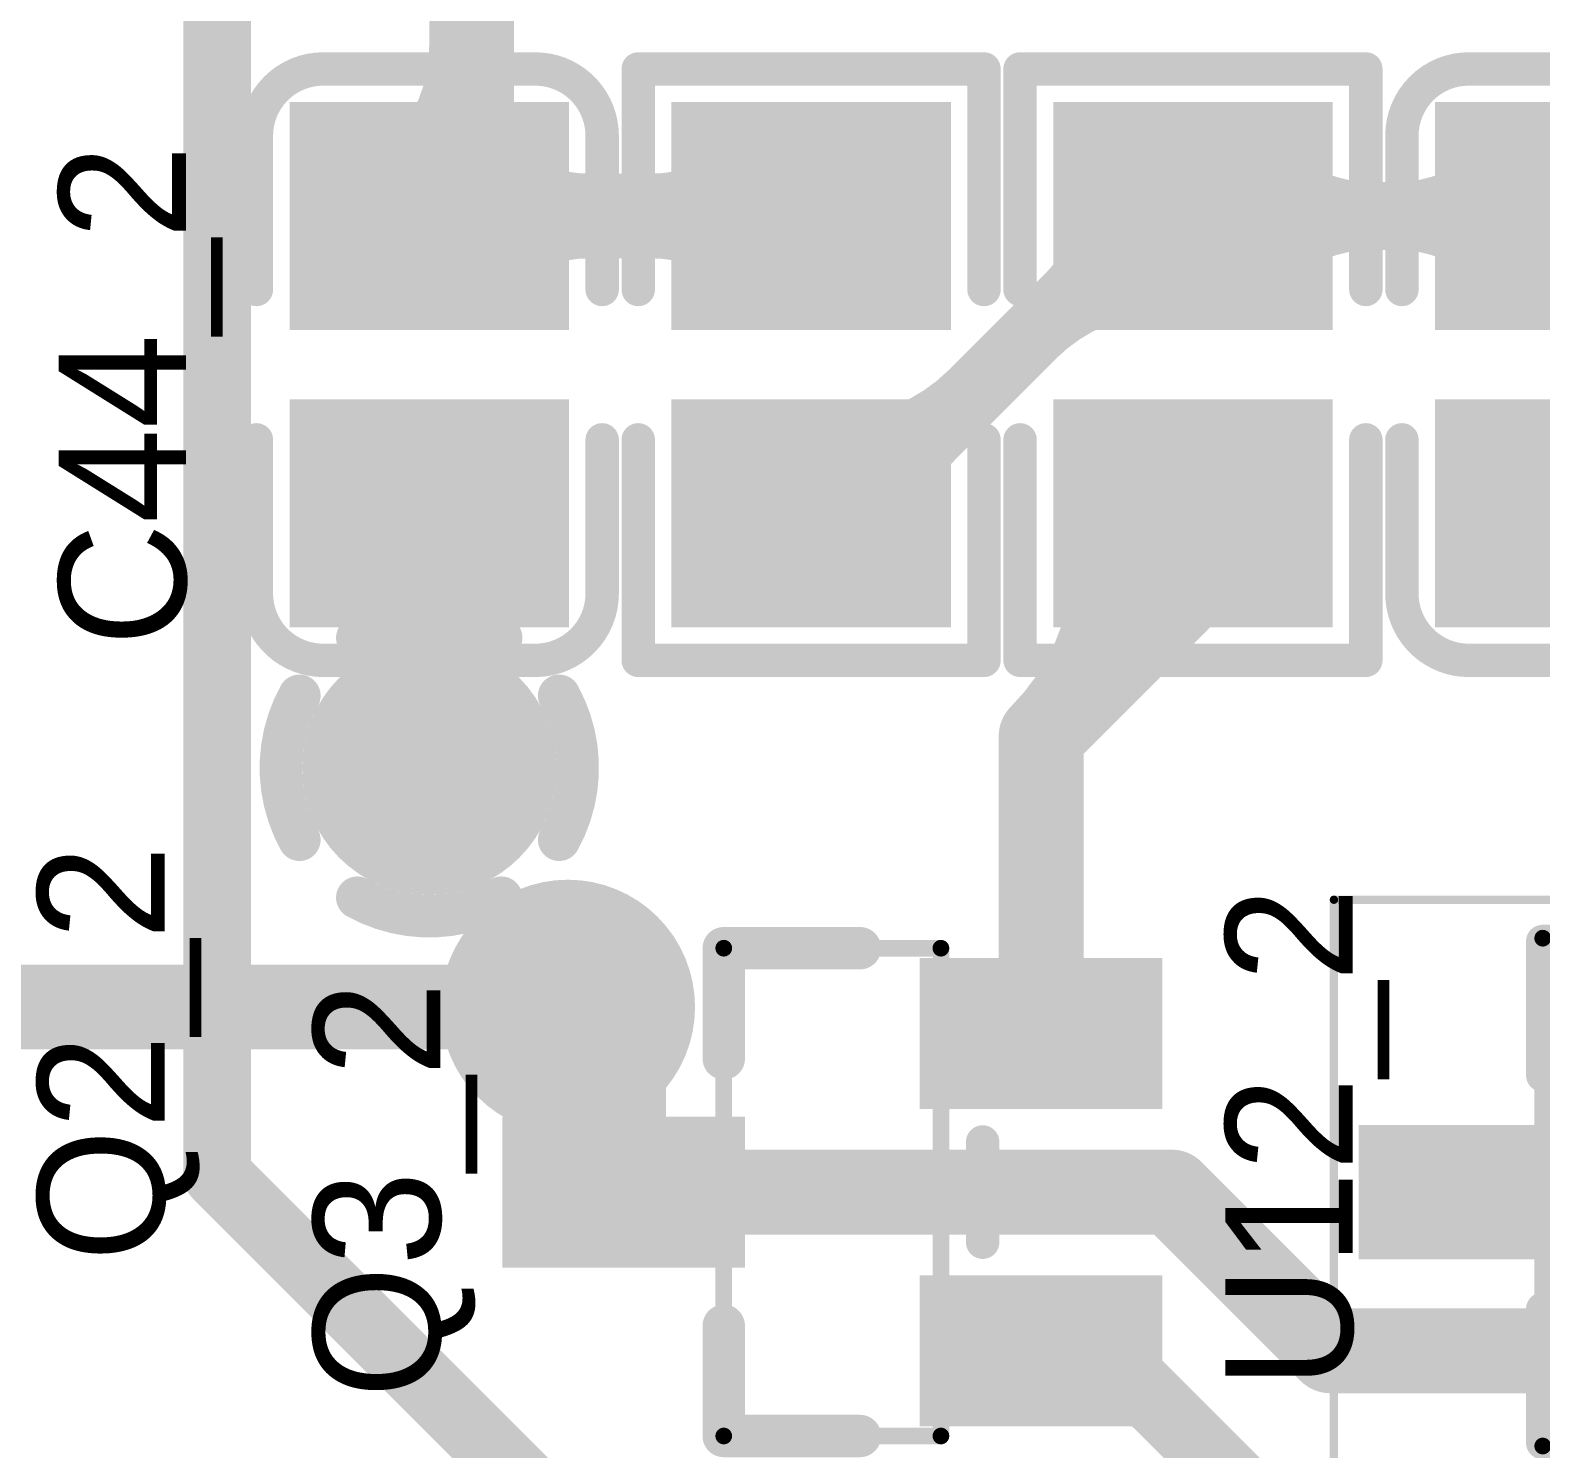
# Model space of a CAD drawing. Header units: millimetres. Extents: x 3.32 to 12.49, y 5.66 to 10.73.
# Drawn here: x 7.5503 to 7.9064, y 8.1445 to 8.4789 of the extents above; entities that cross this region are included whole.
import ezdxf

# ---------------------------------------------------------------- set-up
doc = ezdxf.new("R2010")
doc.units = ezdxf.units.MM
doc.header["$MEASUREMENT"] = 0
for name, color, linetype in [('BottomLayer', 5, 'Continuous'), ('InternalPlane1', 76, 'Continuous'), ('InternalPlane2', 16, 'Continuous'), ('Mechanical13', 56, 'Continuous'), ('Mechanical15', 56, 'Continuous'), ('MultiLayer', 9, 'Continuous'), ('TopLayer', 1, 'Continuous'), ('TopOverlay', 2, 'Continuous'), ('TopPaste', 8, 'Continuous'), ('TopSolder', 216, 'Continuous'), ('ViaHoleLayer', 16, 'Continuous')]:
    doc.layers.add(name, color=color, linetype=linetype)

# ---------------------------------------------------------------- blocks, each defined once
blk = doc.blocks.new('MF03A_N_5')
at = {"layer": 'Mechanical13', "const_width": 0.00394}
for points in [[(0.02756, 0.05984), (-0.02756, 0.05984)], [(-0.02756, 0.05984), (-0.02756, -0.05984)], [(0.02756, 0.05984), (0.02756, -0.05984)], [(0.02756, -0.05984), (-0.02756, -0.05984)]]:
    blk.add_lwpolyline(points, dxfattribs=at)
at = {"layer": 'Mechanical13', "const_width": 0.00197}
for points in [[(-0.02854, 0.05984, 1), (-0.02657, 0.05984, 1)], [(-0.02854, 0.05984, 1), (-0.02657, 0.05984, 1)], [(0.02657, 0.05984, 1), (0.02854, 0.05984, 1)], [(0.02657, 0.05984, 1), (0.02854, 0.05984, 1)], [(-0.02854, -0.05984, 1), (-0.02657, -0.05984, 1)], [(-0.02854, -0.05984, 1), (-0.02657, -0.05984, 1)], [(0.02657, -0.05984, 1), (0.02854, -0.05984, 1)], [(0.02657, -0.05984, 1), (0.02854, -0.05984, 1)]]:
    blk.add_lwpolyline(points, format="xyb", close=True, dxfattribs=at)
at = {"layer": 'Mechanical15'}
for points, const_width in [([(0.07677, 0.0689), (-0.07677, 0.0689)], 0.00197), ([(-0.07677, 0.0689), (-0.07677, -0.0689)], 0.00197), ([(0.07677, 0.0689), (0.07677, -0.0689)], 0.00197), ([(0, 0.01969), (0, -0.01969)], 0.00394), ([(0.01969, 0), (-0.01969, 0)], 0.00394), ([(0.07677, -0.0689), (-0.07677, -0.0689)], 0.00197)]:
    blk.add_lwpolyline(points, dxfattribs=dict(at, const_width=const_width))
for points, const_width in [([(-0.07726, 0.0689, 1), (-0.07628, 0.0689, 1)], 0.000984), ([(-0.07726, 0.0689, 1), (-0.07628, 0.0689, 1)], 0.000984), ([(0.07628, 0.0689, 1), (0.07726, 0.0689, 1)], 0.000984), ([(0.07628, 0.0689, 1), (0.07726, 0.0689, 1)], 0.000984), ([(-0.00098, 0.01969, 1), (0.00098, 0.01969, 1)], 0.00197), ([(-0.02067, 0, 1), (-0.0187, 0, 1)], 0.00197), ([(0.0187, 0, 1), (0.02067, 0, 1)], 0.00197), ([(-0.00098, -0.01969, 1), (0.00098, -0.01969, 1)], 0.00197), ([(-0.07726, -0.0689, 1), (-0.07628, -0.0689, 1)], 0.000984), ([(-0.07726, -0.0689, 1), (-0.07628, -0.0689, 1)], 0.000984), ([(0.07628, -0.0689, 1), (0.07726, -0.0689, 1)], 0.000984), ([(0.07628, -0.0689, 1), (0.07726, -0.0689, 1)], 0.000984)]:
    blk.add_lwpolyline(points, format="xyb", close=True, dxfattribs=dict(at, const_width=const_width))
at = {"layer": 'TopLayer'}
for points in [[(-0.01575, 0.02559), (-0.01575, 0.04921), (-0.06693, 0.02559), (-0.06693, 0.04921)], [(0.06693, -0.01181), (0.06693, 0.01181), (0.01575, -0.01181), (0.01575, 0.01181)], [(-0.01575, -0.04921), (-0.01575, -0.02559), (-0.06693, -0.04921), (-0.06693, -0.02559)]]:
    blk.add_solid(points, dxfattribs=at)
at = {"layer": 'TopOverlay'}
for points, const_width in [([(-0.03642, 0.07087, 1), (-0.04626, 0.07087, 1)], 0.00984), ([(-0.04872, 0.07087, 1), (-0.0438, 0.07087, 1)], 0.00492), ([(-0.03888, 0.07087, 1), (-0.03396, 0.07087, 1)], 0.00492), ([(-0.00197, 0.05906, 1), (0.00197, 0.05906, 1)], 0.00394), ([(0.02559, 0.05906, 1), (0.02953, 0.05906, 1)], 0.00394), ([(0.02559, 0.05906, 1), (0.02953, 0.05906, 1)], 0.00394), ([(0.02559, 0.02756, 1), (0.02953, 0.02756, 1)], 0.00394), ([(0.02559, -0.02756, 1), (0.02953, -0.02756, 1)], 0.00394), ([(-0.00197, -0.05906, 1), (0.00197, -0.05906, 1)], 0.00394), ([(0.02559, -0.05906, 1), (0.02953, -0.05906, 1)], 0.00394), ([(0.02559, -0.05906, 1), (0.02953, -0.05906, 1)], 0.00394)]:
    blk.add_lwpolyline(points, format="xyb", close=True, dxfattribs=dict(at, const_width=const_width))
at = {"layer": 'TopOverlay', "const_width": 0.00787}
for points in [[(0.02756, 0.05906), (0, 0.05906)], [(0.02756, 0.05906), (0.02756, 0.02756)], [(0.02756, -0.02756), (0.02756, -0.05906)], [(0.02756, -0.05906), (0, -0.05906)]]:
    blk.add_lwpolyline(points, dxfattribs=at)
at = {"layer": 'TopPaste'}
for points in [[(-0.01575, 0.02559), (-0.01575, 0.04921), (-0.06693, 0.02559), (-0.06693, 0.04921)], [(0.06693, -0.01181), (0.06693, 0.01181), (0.01575, -0.01181), (0.01575, 0.01181)], [(-0.01575, -0.04921), (-0.01575, -0.02559), (-0.06693, -0.04921), (-0.06693, -0.02559)]]:
    blk.add_solid(points, dxfattribs=at)
at = {"layer": 'TopSolder'}
for points in [[(-0.01175, 0.02159), (-0.01175, 0.05321), (-0.07093, 0.02159), (-0.07093, 0.05321)], [(0.07093, -0.01581), (0.07093, 0.01581), (0.01175, -0.01581), (0.01175, 0.01581)], [(-0.01175, -0.05321), (-0.01175, -0.02159), (-0.07093, -0.05321), (-0.07093, -0.02159)]]:
    blk.add_solid(points, dxfattribs=at)
blk = doc.blocks.new('0805_R_29')
at = {"layer": 'TopLayer'}
for points in [[(-0.05787, -0.02894), (-0.0122, -0.02894), (-0.05787, 0.02894), (-0.0122, 0.02894)], [(0.0122, -0.02894), (0.05787, -0.02894), (0.0122, 0.02894), (0.05787, 0.02894)]]:
    blk.add_solid(points, dxfattribs=at)
at = {"layer": 'TopOverlay', "const_width": 0.00787}
for points in [[(-0.06968, -0.04075), (-0.06968, 0.04075)], [(-0.01772, 0.04075), (-0.06968, 0.04075)], [(0.06968, 0.04075), (0.01772, 0.04075)], [(0.06968, -0.04075), (0.06968, 0.04075)], [(-0.01772, -0.04075), (-0.06968, -0.04075)], [(0.06968, -0.04075), (0.01772, -0.04075)]]:
    blk.add_lwpolyline(points, dxfattribs=at)
at = {"layer": 'TopOverlay', "const_width": 0.00394}
for points in [[(-0.07165, 0.04075, 1), (-0.06772, 0.04075, 1)], [(-0.07165, 0.04075, 1), (-0.06772, 0.04075, 1)], [(-0.01969, 0.04075, 1), (-0.01575, 0.04075, 1)], [(0.01575, 0.04075, 1), (0.01969, 0.04075, 1)], [(0.06772, 0.04075, 1), (0.07165, 0.04075, 1)], [(0.06772, 0.04075, 1), (0.07165, 0.04075, 1)], [(-0.07165, -0.04075, 1), (-0.06772, -0.04075, 1)], [(-0.07165, -0.04075, 1), (-0.06772, -0.04075, 1)], [(-0.01969, -0.04075, 1), (-0.01575, -0.04075, 1)], [(0.01575, -0.04075, 1), (0.01969, -0.04075, 1)], [(0.06772, -0.04075, 1), (0.07165, -0.04075, 1)], [(0.06772, -0.04075, 1), (0.07165, -0.04075, 1)]]:
    blk.add_lwpolyline(points, format="xyb", close=True, dxfattribs=at)
at = {"layer": 'TopPaste'}
for points in [[(-0.05787, -0.02894), (-0.0122, -0.02894), (-0.05787, 0.02894), (-0.0122, 0.02894)], [(0.0122, -0.02894), (0.05787, -0.02894), (0.0122, 0.02894), (0.05787, 0.02894)]]:
    blk.add_solid(points, dxfattribs=at)
at = {"layer": 'TopSolder'}
for points in [[(-0.06187, -0.03294), (-0.0082, -0.03294), (-0.06187, 0.03294), (-0.0082, 0.03294)], [(0.0082, -0.03294), (0.06187, -0.03294), (0.0082, 0.03294), (0.06187, 0.03294)]]:
    blk.add_solid(points, dxfattribs=at)
blk = doc.blocks.new('0805_R_30')
at = {"layer": 'TopLayer'}
for points in [[(-0.05787, -0.02894), (-0.0122, -0.02894), (-0.05787, 0.02894), (-0.0122, 0.02894)], [(0.0122, -0.02894), (0.05787, -0.02894), (0.0122, 0.02894), (0.05787, 0.02894)]]:
    blk.add_solid(points, dxfattribs=at)
at = {"layer": 'TopOverlay', "const_width": 0.00787}
for points in [[(-0.06968, -0.04075), (-0.06968, 0.04075)], [(-0.01772, 0.04075), (-0.06968, 0.04075)], [(0.06968, 0.04075), (0.01772, 0.04075)], [(0.06968, -0.04075), (0.06968, 0.04075)], [(-0.01772, -0.04075), (-0.06968, -0.04075)], [(0.06968, -0.04075), (0.01772, -0.04075)]]:
    blk.add_lwpolyline(points, dxfattribs=at)
at = {"layer": 'TopOverlay', "const_width": 0.00394}
for points in [[(-0.07165, 0.04075, 1), (-0.06772, 0.04075, 1)], [(-0.07165, 0.04075, 1), (-0.06772, 0.04075, 1)], [(-0.01969, 0.04075, 1), (-0.01575, 0.04075, 1)], [(0.01575, 0.04075, 1), (0.01969, 0.04075, 1)], [(0.06772, 0.04075, 1), (0.07165, 0.04075, 1)], [(0.06772, 0.04075, 1), (0.07165, 0.04075, 1)], [(-0.07165, -0.04075, 1), (-0.06772, -0.04075, 1)], [(-0.07165, -0.04075, 1), (-0.06772, -0.04075, 1)], [(-0.01969, -0.04075, 1), (-0.01575, -0.04075, 1)], [(0.01575, -0.04075, 1), (0.01969, -0.04075, 1)], [(0.06772, -0.04075, 1), (0.07165, -0.04075, 1)], [(0.06772, -0.04075, 1), (0.07165, -0.04075, 1)]]:
    blk.add_lwpolyline(points, format="xyb", close=True, dxfattribs=at)
at = {"layer": 'TopPaste'}
for points in [[(-0.05787, -0.02894), (-0.0122, -0.02894), (-0.05787, 0.02894), (-0.0122, 0.02894)], [(0.0122, -0.02894), (0.05787, -0.02894), (0.0122, 0.02894), (0.05787, 0.02894)]]:
    blk.add_solid(points, dxfattribs=at)
at = {"layer": 'TopSolder'}
for points in [[(-0.06187, -0.03294), (-0.0082, -0.03294), (-0.06187, 0.03294), (-0.0082, 0.03294)], [(0.0082, -0.03294), (0.06187, -0.03294), (0.0082, 0.03294), (0.06187, 0.03294)]]:
    blk.add_solid(points, dxfattribs=at)
blk = doc.blocks.new('SOT_23_SOT_23_3__49')
at = {"layer": 'Mechanical13', "const_width": 0.00394}
for points in [[(-0.02559, -0.05748), (-0.02559, 0.05748)], [(-0.02559, 0.05748), (0.02559, 0.05748)], [(-0.02559, -0.05748), (-0.02559, 0.05748)], [(-0.02559, 0.05748), (0.02559, 0.05748)], [(-0.02559, 0.05748), (0.02559, 0.05748)], [(-0.02559, -0.05748), (-0.02559, 0.05748)], [(0.02559, -0.05748), (0.02559, 0.05748)], [(0.02559, -0.05748), (0.02559, 0.05748)], [(0.02559, -0.05748), (0.02559, 0.05748)], [(-0.02559, -0.05748), (0.02559, -0.05748)], [(-0.02559, -0.05748), (0.02559, -0.05748)], [(-0.02559, -0.05748), (0.02559, -0.05748)]]:
    blk.add_lwpolyline(points, dxfattribs=at)
at = {"layer": 'Mechanical13', "const_width": 0.00197}
for points in [[(-0.02657, 0.05748, 1), (-0.02461, 0.05748, 1)], [(-0.02657, 0.05748, 1), (-0.02461, 0.05748, 1)], [(-0.02657, 0.05748, 1), (-0.02461, 0.05748, 1)], [(-0.02657, 0.05748, 1), (-0.02461, 0.05748, 1)], [(-0.02657, 0.05748, 1), (-0.02461, 0.05748, 1)], [(-0.02657, 0.05748, 1), (-0.02461, 0.05748, 1)], [(0.02461, 0.05748, 1), (0.02657, 0.05748, 1)], [(0.02461, 0.05748, 1), (0.02657, 0.05748, 1)], [(0.02461, 0.05748, 1), (0.02657, 0.05748, 1)], [(0.02461, 0.05748, 1), (0.02657, 0.05748, 1)], [(0.02461, 0.05748, 1), (0.02657, 0.05748, 1)], [(0.02461, 0.05748, 1), (0.02657, 0.05748, 1)], [(-0.02657, -0.05748, 1), (-0.02461, -0.05748, 1)], [(-0.02657, -0.05748, 1), (-0.02461, -0.05748, 1)], [(-0.02657, -0.05748, 1), (-0.02461, -0.05748, 1)], [(-0.02657, -0.05748, 1), (-0.02461, -0.05748, 1)], [(-0.02657, -0.05748, 1), (-0.02461, -0.05748, 1)], [(-0.02657, -0.05748, 1), (-0.02461, -0.05748, 1)], [(0.02461, -0.05748, 1), (0.02657, -0.05748, 1)], [(0.02461, -0.05748, 1), (0.02657, -0.05748, 1)], [(0.02461, -0.05748, 1), (0.02657, -0.05748, 1)], [(0.02461, -0.05748, 1), (0.02657, -0.05748, 1)], [(0.02461, -0.05748, 1), (0.02657, -0.05748, 1)], [(0.02461, -0.05748, 1), (0.02657, -0.05748, 1)]]:
    blk.add_lwpolyline(points, format="xyb", close=True, dxfattribs=at)
at = {"layer": 'TopLayer'}
for points in [[(0.02461, 0.05118), (0.02461, 0.02362), (0.07382, 0.05118), (0.07382, 0.02362)], [(-0.07382, 0.01378), (-0.07382, -0.01378), (-0.02461, 0.01378), (-0.02461, -0.01378)], [(0.02461, -0.02362), (0.02461, -0.05118), (0.07382, -0.02362), (0.07382, -0.05118)]]:
    blk.add_solid(points, dxfattribs=at)
at = {"layer": 'TopOverlay'}
for points, const_width in [([(-0.02559, 0.05748), (0.0065, 0.05748)], 0.01), ([(-0.02559, 0.0315), (-0.02559, 0.05748)], 0.01), ([(-0.02559, 0.0315), (-0.02559, 0.05748)], 0.01), ([(-0.02559, 0.0315), (-0.02559, 0.05748)], 0.01), ([(0.03543, -0.01181), (0.03543, 0.01181)], 0.00787), ([(-0.02559, -0.05748), (-0.02559, -0.0315)], 0.01), ([(-0.02559, -0.05748), (0.0065, -0.05748)], 0.01)]:
    blk.add_lwpolyline(points, dxfattribs=dict(at, const_width=const_width))
for points, const_width in [([(-0.02809, 0.05748, 1), (-0.02309, 0.05748, 1)], 0.005), ([(-0.02809, 0.05748, 1), (-0.02309, 0.05748, 1)], 0.005), ([(-0.02809, 0.05748, 1), (-0.02309, 0.05748, 1)], 0.005), ([(-0.02809, 0.05748, 1), (-0.02309, 0.05748, 1)], 0.005), ([(0.004, 0.05748, 1), (0.009, 0.05748, 1)], 0.005), ([(-0.02809, 0.0315, 1), (-0.02309, 0.0315, 1)], 0.005), ([(-0.02809, 0.0315, 1), (-0.02309, 0.0315, 1)], 0.005), ([(-0.02809, 0.0315, 1), (-0.02309, 0.0315, 1)], 0.005), ([(0.03346, 0.01181, 1), (0.0374, 0.01181, 1)], 0.00394), ([(0.03346, -0.01181, 1), (0.0374, -0.01181, 1)], 0.00394), ([(-0.02809, -0.0315, 1), (-0.02309, -0.0315, 1)], 0.005), ([(-0.02809, -0.05748, 1), (-0.02309, -0.05748, 1)], 0.005), ([(-0.02809, -0.05748, 1), (-0.02309, -0.05748, 1)], 0.005), ([(0.004, -0.05748, 1), (0.009, -0.05748, 1)], 0.005)]:
    blk.add_lwpolyline(points, format="xyb", close=True, dxfattribs=dict(at, const_width=const_width))
at = {"layer": 'TopPaste'}
for points in [[(0.02461, 0.05118), (0.02461, 0.02362), (0.07382, 0.05118), (0.07382, 0.02362)], [(-0.07382, 0.01378), (-0.07382, -0.01378), (-0.02461, 0.01378), (-0.02461, -0.01378)], [(0.02461, -0.02362), (0.02461, -0.05118), (0.07382, -0.02362), (0.07382, -0.05118)]]:
    blk.add_solid(points, dxfattribs=at)
at = {"layer": 'TopSolder'}
for points in [[(0.02061, 0.05518), (0.02061, 0.01962), (0.07782, 0.05518), (0.07782, 0.01962)], [(-0.07782, 0.01778), (-0.07782, -0.01778), (-0.02061, 0.01778), (-0.02061, -0.01778)], [(0.02061, -0.01962), (0.02061, -0.05518), (0.07782, -0.01962), (0.07782, -0.05518)]]:
    blk.add_solid(points, dxfattribs=at)
blk = doc.blocks.new('0805_C_66')
at = {"layer": 'TopLayer'}
for points in [[(-0.05787, -0.02894), (-0.0122, -0.02894), (-0.05787, 0.02894), (-0.0122, 0.02894)], [(0.0122, -0.02894), (0.05787, -0.02894), (0.0122, 0.02894), (0.05787, 0.02894)]]:
    blk.add_solid(points, dxfattribs=at)
at = {"layer": 'TopOverlay', "const_width": 0.00787}
for points in [[(-0.06969, 0.025, -0.414214), (-0.05394, 0.04075)], [(0.05394, 0.04075, -0.414213), (0.06969, 0.025)], [(-0.05394, -0.04075, -0.414213), (-0.06969, -0.025)], [(0.06968, -0.025, -0.414214), (0.05394, -0.04075)]]:
    blk.add_lwpolyline(points, format="xyb", dxfattribs=at)
for points in [[(-0.05394, 0.04075), (-0.01772, 0.04075)], [(0.01772, 0.04075), (0.05394, 0.04075)], [(-0.06969, 0.025), (-0.06969, -0.025)], [(0.06968, 0.025), (0.06968, -0.025)], [(-0.05394, -0.04075), (-0.01772, -0.04075)], [(0.01772, -0.04075), (0.05394, -0.04075)]]:
    blk.add_lwpolyline(points, dxfattribs=at)
at = {"layer": 'TopOverlay', "const_width": 0.00394}
for points in [[(-0.05591, 0.04075, 1), (-0.05197, 0.04075, 1)], [(-0.05591, 0.04075, 1), (-0.05197, 0.04075, 1)], [(-0.01969, 0.04075, 1), (-0.01575, 0.04075, 1)], [(0.01575, 0.04075, 1), (0.01969, 0.04075, 1)], [(0.05197, 0.04075, 1), (0.05591, 0.04075, 1)], [(0.05197, 0.04075, 1), (0.05591, 0.04075, 1)], [(-0.07165, 0.025, 1), (-0.06772, 0.025, 1)], [(-0.07165, 0.025, 1), (-0.06772, 0.025, 1)], [(0.06772, 0.025, 1), (0.07165, 0.025, 1)], [(0.06772, 0.025, 1), (0.07165, 0.025, 1)], [(-0.07165, -0.025, 1), (-0.06772, -0.025, 1)], [(-0.07165, -0.025, 1), (-0.06772, -0.025, 1)], [(0.06772, -0.025, 1), (0.07165, -0.025, 1)], [(0.06772, -0.025, 1), (0.07165, -0.025, 1)], [(-0.05591, -0.04075, 1), (-0.05197, -0.04075, 1)], [(-0.05591, -0.04075, 1), (-0.05197, -0.04075, 1)], [(-0.01969, -0.04075, 1), (-0.01575, -0.04075, 1)], [(0.01575, -0.04075, 1), (0.01969, -0.04075, 1)], [(0.05197, -0.04075, 1), (0.05591, -0.04075, 1)], [(0.05197, -0.04075, 1), (0.05591, -0.04075, 1)]]:
    blk.add_lwpolyline(points, format="xyb", close=True, dxfattribs=at)
at = {"layer": 'TopPaste'}
for points in [[(-0.05787, -0.02894), (-0.0122, -0.02894), (-0.05787, 0.02894), (-0.0122, 0.02894)], [(0.0122, -0.02894), (0.05787, -0.02894), (0.0122, 0.02894), (0.05787, 0.02894)]]:
    blk.add_solid(points, dxfattribs=at)
at = {"layer": 'TopSolder'}
for points in [[(-0.06187, -0.03294), (-0.0082, -0.03294), (-0.06187, 0.03294), (-0.0082, 0.03294)], [(0.0082, -0.03294), (0.06187, -0.03294), (0.0082, 0.03294), (0.06187, 0.03294)]]:
    blk.add_solid(points, dxfattribs=at)
blk = doc.blocks.new('0805_C_67')
at = {"layer": 'TopLayer'}
for points in [[(-0.05787, -0.02894), (-0.0122, -0.02894), (-0.05787, 0.02894), (-0.0122, 0.02894)], [(0.0122, -0.02894), (0.05787, -0.02894), (0.0122, 0.02894), (0.05787, 0.02894)]]:
    blk.add_solid(points, dxfattribs=at)
at = {"layer": 'TopOverlay', "const_width": 0.00787}
for points in [[(-0.06969, 0.025, -0.414214), (-0.05394, 0.04075)], [(0.05394, 0.04075, -0.414213), (0.06969, 0.025)], [(-0.05394, -0.04075, -0.414213), (-0.06969, -0.025)], [(0.06968, -0.025, -0.414214), (0.05394, -0.04075)]]:
    blk.add_lwpolyline(points, format="xyb", dxfattribs=at)
for points in [[(-0.05394, 0.04075), (-0.01772, 0.04075)], [(0.01772, 0.04075), (0.05394, 0.04075)], [(-0.06969, 0.025), (-0.06969, -0.025)], [(0.06968, 0.025), (0.06968, -0.025)], [(-0.05394, -0.04075), (-0.01772, -0.04075)], [(0.01772, -0.04075), (0.05394, -0.04075)]]:
    blk.add_lwpolyline(points, dxfattribs=at)
at = {"layer": 'TopOverlay', "const_width": 0.00394}
for points in [[(-0.05591, 0.04075, 1), (-0.05197, 0.04075, 1)], [(-0.05591, 0.04075, 1), (-0.05197, 0.04075, 1)], [(-0.01969, 0.04075, 1), (-0.01575, 0.04075, 1)], [(0.01575, 0.04075, 1), (0.01969, 0.04075, 1)], [(0.05197, 0.04075, 1), (0.05591, 0.04075, 1)], [(0.05197, 0.04075, 1), (0.05591, 0.04075, 1)], [(-0.07165, 0.025, 1), (-0.06772, 0.025, 1)], [(-0.07165, 0.025, 1), (-0.06772, 0.025, 1)], [(0.06772, 0.025, 1), (0.07165, 0.025, 1)], [(0.06772, 0.025, 1), (0.07165, 0.025, 1)], [(-0.07165, -0.025, 1), (-0.06772, -0.025, 1)], [(-0.07165, -0.025, 1), (-0.06772, -0.025, 1)], [(0.06772, -0.025, 1), (0.07165, -0.025, 1)], [(0.06772, -0.025, 1), (0.07165, -0.025, 1)], [(-0.05591, -0.04075, 1), (-0.05197, -0.04075, 1)], [(-0.05591, -0.04075, 1), (-0.05197, -0.04075, 1)], [(-0.01969, -0.04075, 1), (-0.01575, -0.04075, 1)], [(0.01575, -0.04075, 1), (0.01969, -0.04075, 1)], [(0.05197, -0.04075, 1), (0.05591, -0.04075, 1)], [(0.05197, -0.04075, 1), (0.05591, -0.04075, 1)]]:
    blk.add_lwpolyline(points, format="xyb", close=True, dxfattribs=at)
at = {"layer": 'TopPaste'}
for points in [[(-0.05787, -0.02894), (-0.0122, -0.02894), (-0.05787, 0.02894), (-0.0122, 0.02894)], [(0.0122, -0.02894), (0.05787, -0.02894), (0.0122, 0.02894), (0.05787, 0.02894)]]:
    blk.add_solid(points, dxfattribs=at)
at = {"layer": 'TopSolder'}
for points in [[(-0.06187, -0.03294), (-0.0082, -0.03294), (-0.06187, 0.03294), (-0.0082, 0.03294)], [(0.0082, -0.03294), (0.06187, -0.03294), (0.0082, 0.03294), (0.06187, 0.03294)]]:
    blk.add_solid(points, dxfattribs=at)

msp = doc.modelspace()

# ---------------------------------------------------------------- linework, layer by layer
at = {"layer": 'BottomLayer'}
for points, const_width in [([(7.63437, 8.30504, 1), (7.65437, 8.30504, 1)], 0.02), ([(7.66701, 8.24866, 1), (7.68701, 8.24866, 1)], 0.02), ([(7.66494, 8.25573, 1), (7.67494, 8.25573, 1)], 0.01), ([(7.64787, 8.24866, 1), (7.65787, 8.24866, 1)], 0.01), ([(7.64787, 8.24866, 1), (7.65787, 8.24866, 1)], 0.01), ([(7.67201, 8.24866, 1), (7.68201, 8.24866, 1)], 0.01), ([(7.66494, 8.24159, 1), (7.67494, 8.24159, 1)], 0.01)]:
    msp.add_lwpolyline(points, format="xyb", close=True, dxfattribs=dict(at, const_width=const_width))
at = {"layer": 'BottomLayer', "const_width": 0.02}
for points in [[(7.66994, 8.25573, -0.198912), (7.65287, 8.24866)], [(7.65287, 8.24866, -0.198912), (7.66994, 8.24159)]]:
    msp.add_lwpolyline(points, format="xyb", dxfattribs=at)
msp.add_lwpolyline([(6.96701, 8.24866), (7.67701, 8.24866)], dxfattribs=at)
at = {"layer": 'InternalPlane1', "const_width": 0.01}
for points in [[(7.6274, 8.33565, -0.258618), (7.66134, 8.33565)], [(7.61376, 8.28807, -0.258618), (7.61376, 8.32201)], [(7.67498, 8.32201, -0.258618), (7.67498, 8.28807)], [(7.66134, 8.27443, -0.258618), (7.6274, 8.27443)]]:
    msp.add_lwpolyline(points, format="xyb", dxfattribs=at)
at = {"layer": 'InternalPlane1'}
for points, const_width in [([(7.6249, 8.33565, 1), (7.6299, 8.33565, 1)], 0.005), ([(7.65884, 8.33565, 1), (7.66384, 8.33565, 1)], 0.005), ([(7.61126, 8.32201, 1), (7.61626, 8.32201, 1)], 0.005), ([(7.67248, 8.32201, 1), (7.67748, 8.32201, 1)], 0.005), ([(7.61126, 8.28807, 1), (7.61626, 8.28807, 1)], 0.005), ([(7.67248, 8.28807, 1), (7.67748, 8.28807, 1)], 0.005), ([(7.6249, 8.27443, 1), (7.6299, 8.27443, 1)], 0.005), ([(7.66201, 8.24866, 1), (7.69201, 8.24866, 1)], 0.03), ([(7.65884, 8.27443, 1), (7.66384, 8.27443, 1)], 0.005)]:
    msp.add_lwpolyline(points, format="xyb", close=True, dxfattribs=dict(at, const_width=const_width))
at = {"layer": 'InternalPlane2', "const_width": 0.03}
for points in [[(7.62937, 8.30504, 1), (7.65937, 8.30504, 1)], [(7.66201, 8.24866, 1), (7.69201, 8.24866, 1)]]:
    msp.add_lwpolyline(points, format="xyb", close=True, dxfattribs=at)
at = {"layer": 'MultiLayer', "const_width": 0.02}
for points in [[(7.63437, 8.30504, 1), (7.65437, 8.30504, 1)], [(7.66701, 8.24866, 1), (7.68701, 8.24866, 1)]]:
    msp.add_lwpolyline(points, format="xyb", close=True, dxfattribs=at)
at = {"layer": 'TopLayer'}
for points, const_width in [([(7.59437, 8.20911), (7.59437, 8.80004)], 0.016), ([(7.65437, 8.44508), (7.65437, 8.52504)], 0.02), ([(7.64437, 8.43508), (7.65437, 8.44508)], 0.02), ([(7.65437, 8.43508), (7.65437, 8.44508)], 0.02), ([(7.64437, 8.43508), (7.65437, 8.43508)], 0.02), ([(7.65437, 8.43508), (7.73437, 8.43508)], 0.02), ([(7.74433, 8.365), (7.81441, 8.43508)], 0.016), ([(7.81441, 8.43508), (7.82437, 8.43508)], 0.016), ([(7.82437, 8.43508), (7.91437, 8.43508)], 0.016), ([(7.64437, 8.30504), (7.64437, 8.365)], 0.03), ([(7.91437, 8.365), (8.00437, 8.365)], 0.03), ([(7.82437, 8.34823), (7.82437, 8.365)], 0.02), ([(7.73437, 8.365), (7.74433, 8.365)], 0.016), ([(7.78858, 8.31244), (7.82437, 8.34823)], 0.02), ([(7.78858, 8.24244), (7.78858, 8.31244)], 0.02), ([(7.67701, 8.24866), (7.69016, 8.23551)], 0.02), ([(7.69016, 8.20504), (7.69016, 8.23551)], 0.02), ([(7.59437, 8.20911), (7.68844, 8.11504)], 0.016), ([(7.69016, 8.20504), (7.81937, 8.20504)], 0.02), ([(7.81937, 8.20504), (7.85677, 8.16764)], 0.02), ([(7.78858, 8.16764), (7.80354, 8.16764)], 0.016), ([(7.80354, 8.16764), (7.85107, 8.12011)], 0.016), ([(7.85677, 8.16764), (7.97571, 8.16764)], 0.02)]:
    msp.add_lwpolyline(points, dxfattribs=dict(at, const_width=const_width))
for points, const_width in [([(7.65437, 8.47547, -0.198912), (7.6414, 8.44415)], 0.02), ([(7.68146, 8.43508, -0.198912), (7.65955, 8.44415)], 0.02), ([(7.71919, 8.44415, -0.198912), (7.69728, 8.43508)], 0.02), ([(7.86629, 8.43508, -0.198912), (7.84096, 8.44557)], 0.016), ([(7.89778, 8.44557, -0.198912), (7.87245, 8.43508)], 0.016), ([(7.65955, 8.426, -0.198912), (7.68146, 8.43508)], 0.02), ([(7.69728, 8.43508, -0.198912), (7.71919, 8.426)], 0.02), ([(7.80343, 8.43508, -0.198912), (7.79567, 8.41634)], 0.016), ([(7.84096, 8.42459, -0.198912), (7.86629, 8.43508)], 0.016), ([(7.87245, 8.43508, -0.198912), (7.89778, 8.42459)], 0.016), ([(7.78636, 8.40703, -0.198912), (7.81827, 8.42024)], 0.016), ([(7.77238, 8.39305, -0.198912), (7.74047, 8.37983)], 0.016), ([(7.75531, 8.365, -0.198912), (7.76307, 8.38374)], 0.016), ([(7.82536, 8.366, -0.235579), (7.81693, 8.34079)], 0.02), ([(7.80556, 8.36321, -0.235579), (7.78858, 8.31244)], 0.02), ([(7.67111, 8.24058, -0.239493), (7.69016, 8.2031)], 0.02), ([(7.79941, 8.16186, -0.198912), (7.81633, 8.15485)], 0.016)]:
    msp.add_lwpolyline(points, format="xyb", dxfattribs=dict(at, const_width=const_width))
for points, const_width in [([(7.64937, 8.47547, 1), (7.65937, 8.47547, 1)], 0.01), ([(7.6364, 8.44415, 1), (7.6464, 8.44415, 1)], 0.01), ([(7.64937, 8.44508, 1), (7.65937, 8.44508, 1)], 0.01), ([(7.64937, 8.44508, 1), (7.65937, 8.44508, 1)], 0.01), ([(7.64937, 8.44508, 1), (7.65937, 8.44508, 1)], 0.01), ([(7.65455, 8.44415, 1), (7.66455, 8.44415, 1)], 0.01), ([(7.71419, 8.44415, 1), (7.72419, 8.44415, 1)], 0.01), ([(7.83696, 8.44557, 1), (7.84496, 8.44557, 1)], 0.008), ([(7.89378, 8.44557, 1), (7.90178, 8.44557, 1)], 0.008), ([(7.63937, 8.43508, 1), (7.64937, 8.43508, 1)], 0.01), ([(7.63937, 8.43508, 1), (7.64937, 8.43508, 1)], 0.01), ([(7.64937, 8.43508, 1), (7.65937, 8.43508, 1)], 0.01), ([(7.64937, 8.43508, 1), (7.65937, 8.43508, 1)], 0.01), ([(7.64937, 8.43508, 1), (7.65937, 8.43508, 1)], 0.01), ([(7.67646, 8.43508, 1), (7.68646, 8.43508, 1)], 0.01), ([(7.67646, 8.43508, 1), (7.68646, 8.43508, 1)], 0.01), ([(7.69228, 8.43508, 1), (7.70228, 8.43508, 1)], 0.01), ([(7.69228, 8.43508, 1), (7.70228, 8.43508, 1)], 0.01), ([(7.72937, 8.43508, 1), (7.73937, 8.43508, 1)], 0.01), ([(7.79943, 8.43508, 1), (7.80743, 8.43508, 1)], 0.008), ([(7.81041, 8.43508, 1), (7.81841, 8.43508, 1)], 0.008), ([(7.81041, 8.43508, 1), (7.81841, 8.43508, 1)], 0.008), ([(7.82037, 8.43508, 1), (7.82837, 8.43508, 1)], 0.008), ([(7.82037, 8.43508, 1), (7.82837, 8.43508, 1)], 0.008), ([(7.86229, 8.43508, 1), (7.87029, 8.43508, 1)], 0.008), ([(7.86229, 8.43508, 1), (7.87029, 8.43508, 1)], 0.008), ([(7.86845, 8.43508, 1), (7.87645, 8.43508, 1)], 0.008), ([(7.86845, 8.43508, 1), (7.87645, 8.43508, 1)], 0.008), ([(7.65455, 8.426, 1), (7.66455, 8.426, 1)], 0.01), ([(7.71419, 8.426, 1), (7.72419, 8.426, 1)], 0.01), ([(7.83696, 8.42459, 1), (7.84496, 8.42459, 1)], 0.008), ([(7.89378, 8.42459, 1), (7.90178, 8.42459, 1)], 0.008), ([(7.81427, 8.42024, 1), (7.82227, 8.42024, 1)], 0.008), ([(7.79167, 8.41634, 1), (7.79967, 8.41634, 1)], 0.008), ([(7.78236, 8.40703, 1), (7.79036, 8.40703, 1)], 0.008), ([(7.76838, 8.39305, 1), (7.77638, 8.39305, 1)], 0.008), ([(7.75907, 8.38374, 1), (7.76707, 8.38374, 1)], 0.008), ([(7.73647, 8.37983, 1), (7.74447, 8.37983, 1)], 0.008), ([(7.63687, 8.365, 1), (7.65187, 8.365, 1)], 0.015), ([(7.90687, 8.365, 1), (7.92187, 8.365, 1)], 0.015), ([(7.81937, 8.365, 1), (7.82937, 8.365, 1)], 0.01), ([(7.82036, 8.366, 1), (7.83036, 8.366, 1)], 0.01), ([(7.73037, 8.365, 1), (7.73837, 8.365, 1)], 0.008), ([(7.74033, 8.365, 1), (7.74833, 8.365, 1)], 0.008), ([(7.74033, 8.365, 1), (7.74833, 8.365, 1)], 0.008), ([(7.75131, 8.365, 1), (7.75931, 8.365, 1)], 0.008), ([(7.80056, 8.36321, 1), (7.81056, 8.36321, 1)], 0.01), ([(7.81937, 8.34823, 1), (7.82937, 8.34823, 1)], 0.01), ([(7.81937, 8.34823, 1), (7.82937, 8.34823, 1)], 0.01), ([(7.81193, 8.34079, 1), (7.82193, 8.34079, 1)], 0.01), ([(7.63437, 8.30504, 1), (7.65437, 8.30504, 1)], 0.02), ([(7.78358, 8.31244, 1), (7.79358, 8.31244, 1)], 0.01), ([(7.78358, 8.31244, 1), (7.79358, 8.31244, 1)], 0.01), ([(7.78358, 8.31244, 1), (7.79358, 8.31244, 1)], 0.01), ([(7.63687, 8.30504, 1), (7.65187, 8.30504, 1)], 0.015), ([(7.66701, 8.24866, 1), (7.68701, 8.24866, 1)], 0.02), ([(7.67201, 8.24866, 1), (7.68201, 8.24866, 1)], 0.01), ([(7.66611, 8.24058, 1), (7.67611, 8.24058, 1)], 0.01), ([(7.78358, 8.24244, 1), (7.79358, 8.24244, 1)], 0.01), ([(7.68516, 8.23551, 1), (7.69516, 8.23551, 1)], 0.01), ([(7.68516, 8.23551, 1), (7.69516, 8.23551, 1)], 0.01), ([(7.59037, 8.20911, 1), (7.59837, 8.20911, 1)], 0.008), ([(7.59037, 8.20911, 1), (7.59837, 8.20911, 1)], 0.008), ([(7.68516, 8.20504, 1), (7.69516, 8.20504, 1)], 0.01), ([(7.68516, 8.20504, 1), (7.69516, 8.20504, 1)], 0.01), ([(7.81437, 8.20504, 1), (7.82437, 8.20504, 1)], 0.01), ([(7.81437, 8.20504, 1), (7.82437, 8.20504, 1)], 0.01), ([(7.68516, 8.2031, 1), (7.69516, 8.2031, 1)], 0.01), ([(7.78458, 8.16764, 1), (7.79258, 8.16764, 1)], 0.008), ([(7.79954, 8.16764, 1), (7.80754, 8.16764, 1)], 0.008), ([(7.79954, 8.16764, 1), (7.80754, 8.16764, 1)], 0.008), ([(7.85177, 8.16764, 1), (7.86177, 8.16764, 1)], 0.01), ([(7.85177, 8.16764, 1), (7.86177, 8.16764, 1)], 0.01), ([(7.79541, 8.16186, 1), (7.80341, 8.16186, 1)], 0.008), ([(7.81233, 8.15485, 1), (7.82033, 8.15485, 1)], 0.008)]:
    msp.add_lwpolyline(points, format="xyb", close=True, dxfattribs=dict(at, const_width=const_width))
at = {"layer": 'ViaHoleLayer', "const_width": 0.01}
for points in [[(7.63937, 8.30504, 1), (7.64937, 8.30504, 1)], [(7.67201, 8.24866, 1), (7.68201, 8.24866, 1)]]:
    msp.add_lwpolyline(points, format="xyb", close=True, dxfattribs=at)

# ---------------------------------------------------------------- block references
for name, p, rotation in [('0805_C_66', (7.64437, 8.40004), 90), ('0805_R_29', (7.73437, 8.40004), 270), ('0805_R_30', (7.82437, 8.40004), 270), ('0805_C_67', (7.91437, 8.40004), 90), ('MF03A_N_5', (7.93437, 8.20504), 180), ('SOT_23_SOT_23_3__49', (7.73937, 8.20504), 360)]:
    msp.add_blockref(name, p, dxfattribs=dict(rotation=rotation))

# ---------------------------------------------------------------- texts
at = {"layer": 'TopOverlay'}
for s, p in [('C44_2', (7.58701, 8.33366)), ('Q2_2', (7.58201, 8.18866)), ('U12_2', (7.86201, 8.15866)), ('Q3_2', (7.64701, 8.15647))]:
    msp.add_text(s, height=0.03, rotation=90, dxfattribs=at).set_placement(p)

doc.saveas('drawing.dxf')
